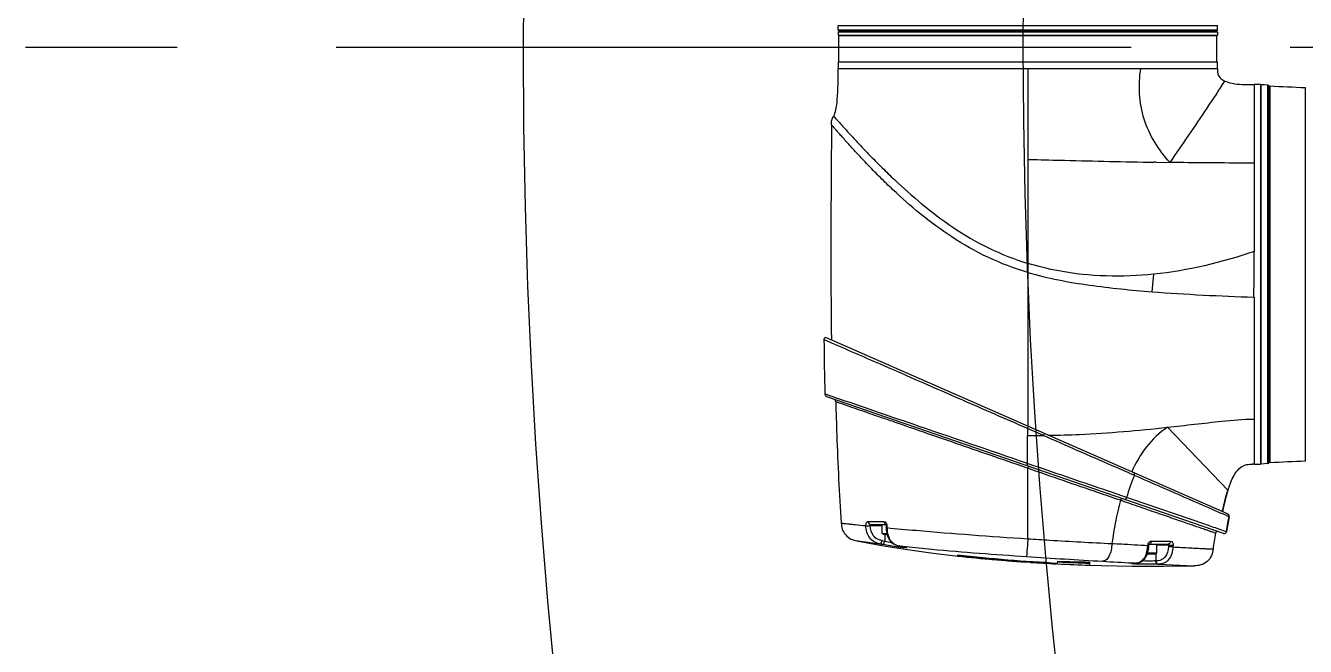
# Model space of a CAD drawing. Header units: millimetres. Extents: x 0 to 1173, y -4 to 841.
# Drawn here: x 489 to 528.49, y 305.09 to 324.23 of the extents above; entities that cross this region are included whole.
import ezdxf

# ---------------------------------------------------------------- set-up
doc = ezdxf.new("R2010")
doc.units = ezdxf.units.MM
doc.header["$LTSCALE"] = 65.395
doc.linetypes.add('CENTER', pattern=[0.6, 0.375, -0.075, 0.075, -0.075])
for name, color, linetype in [('000101A_RING_ARM1_L394_1_S_BL17', 7, 'CONTINUOUS'), ('ALL_DRFT_GEOM', 7, 'CONTINUOUS'), ('J500_DH_BL12', 7, 'CONTINUOUS'), ('J_900_EXP_DH_BL10', 7, 'CONTINUOUS'), ('TM25S_ARM2_640_BL5', 7, 'CONTINUOUS')]:
    doc.layers.add(name, color=color, linetype=linetype)

# ---------------------------------------------------------------- blocks, each defined once
blk = doc.blocks.new('TM25S_ARM2_640_BL5', base_point=(646.6598, 431.1828))
at = {"layer": 'TM25S_ARM2_640_BL5', "color": 7, "linetype": 'Continuous'}
for p, q in [((527.1009, 322.2084), (527.1209, 322.2084)), ((527.1209, 310.7093), (527.1209, 322.4084)), ((527.1309, 322.4075), (527.1209, 322.4084)), ((527.2009, 322.4015), (527.1309, 322.4075)), ((527.2109, 322.4006), (527.2009, 322.4015)), ((527.2109, 322.4015), (527.2109, 322.4006)), ((527.3251, 322.3917), (527.2109, 322.4015)), ((527.3251, 310.7269), (527.3251, 322.3917)), ((527.3709, 310.7767), (527.3709, 322.3418)), ((527.1009, 310.9093), (527.1209, 310.9093)), ((527.3251, 310.7269), (527.1209, 310.7093))]:
    blk.add_line(p, q, dxfattribs=at)
for centre, radius, start, end in [((527.3209, 322.3418), 0.05, 0, 85.14347), ((527.5909, 321.1193), 0.22, 180, 201.26004), ((527.5909, 311.9993), 0.22, 158.73996, 180), ((529.6808, 312.1363), 2.3119, 176.78952, 176.98379), ((527.3209, 310.7767), 0.05, 274.85653, 360)]:
    blk.add_arc(centre, radius, start, end, dxfattribs=at)
for points, knots in [([(527.3709, 320.1674), (527.3709, 320.1188), (527.3758, 320.0527), (527.3738, 319.9741), (527.3709, 319.9442), (527.3709, 319.9319)], [0, 0, 0, 0, 0.6180211, 0.843057, 1, 1, 1, 1]), ([(527.3709, 318.2897), (527.3709, 318.2282), (527.3783, 318.1135), (527.3709, 317.9988), (527.3709, 317.9455)], [0, 0, 0, 0, 0.5360703, 1, 1, 1, 1]), ([(527.3709, 313.7708), (527.3709, 313.7537), (527.3736, 313.7148), (527.376, 313.6212), (527.3709, 313.5448), (527.3709, 313.4902)], [0, 0, 0, 0, 0.1830057, 0.4168706, 1, 1, 1, 1]), ([(527.371, 312.3408), (527.3727, 312.3408), (527.3726, 312.331), (527.3754, 312.3199), (527.3741, 312.2945), (527.3732, 312.2765), (527.3726, 312.2657)], [0, 0, 0, 0, 0.0676835, 0.2587288, 0.5710712, 1, 1, 1, 1])]:
    blk.add_open_spline(points, degree=3, knots=knots, dxfattribs=at)
blk = doc.blocks.new('J_900_EXP_DH_BL10', base_point=(658.2783, 323.5593))
at = {"layer": 'J_900_EXP_DH_BL10', "color": 7, "linetype": 'CENTER'}
blk.add_line((680.0584, 323.5593), (489.0029, 323.5593), dxfattribs=at)
blk = doc.blocks.new('J500_DH_BL12', base_point=(633.539, 411.178))
at = {"layer": 'J500_DH_BL12', "color": 7, "linetype": 'Continuous'}
for p, q in [((514.071, 324.089), (514.071, 324.229)), ((514.071, 324.229), (525.771, 324.229)), ((525.771, 324.089), (525.771, 324.229)), ((514.101, 324.059), (514.071, 324.089)), ((525.771, 324.089), (514.071, 324.089)), ((514.071, 324.039), (514.071, 323.939)), ((514.071, 324.039), (525.771, 324.039)), ((514.071, 323.939), (525.771, 323.939)), ((514.091, 323.109), (514.091, 323.919)), ((514.091, 323.919), (525.751, 323.919)), ((525.741, 324.059), (514.101, 324.059)), ((514.231, 324.039), (514.231, 324.059)), ((514.231, 323.919), (514.231, 323.939)), ((525.611, 324.039), (525.611, 324.059)), ((525.611, 323.919), (525.611, 323.939)), ((525.741, 324.059), (525.771, 324.089)), ((525.751, 323.109), (525.751, 323.919)), ((525.771, 324.039), (525.771, 323.939)), ((514.071, 323.109), (514.071, 322.909)), ((514.071, 323.109), (525.771, 323.109)), ((525.771, 322.909), (525.771, 323.109)), ((514.071, 322.909), (525.771, 322.909)), ((519.921, 322.909), (519.921, 311.88)), ((526.901, 322.409), (526.901, 317.263)), ((527.101, 322.409), (526.901, 322.409)), ((527.101, 322.409), (527.101, 310.71)), ((519.921, 320.103), (520.09, 320.099)), ((523.885, 320.016), (524.31, 320.009)), ((523.755, 316.024), (523.812, 316.564)), ((526.901, 315.856), (526.901, 310.709)), ((526.085, 309.174), (513.715, 314.604)), ((513.862, 314.553), (513.862, 314.539)), ((525.963, 308.573), (513.72, 312.787)), ((519.913, 311.804), (519.891, 311.814)), ((519.913, 311.804), (519.913, 311.588)), ((520.41, 311.587), (519.913, 311.804)), ((519.915, 310.727), (519.913, 311.588)), ((526.095, 309.903), (524.227, 311.844)), ((519.923, 310.579), (519.871, 310.597)), ((519.968, 310.709), (519.915, 310.727)), ((519.922, 308.406), (519.923, 310.579)), ((523.21, 310.361), (523.175, 310.376)), ((526.901, 310.709), (526.851, 310.709)), ((526.901, 310.709), (526.961, 310.709)), ((526.961, 310.71), (526.961, 310.709)), ((526.961, 310.71), (527.101, 310.71)), ((525.989, 309.517), (526.015, 309.619)), ((526.015, 309.619), (526.044, 309.731)), ((526.016, 309.624), (526.015, 309.619)), ((526.044, 309.731), (526.075, 309.836)), ((526.075, 309.836), (526.095, 309.903)), ((525.928, 309.242), (525.933, 309.264)), ((525.933, 309.264), (525.96, 309.388)), ((525.959, 309.388), (525.958, 309.381)), ((525.96, 309.388), (525.984, 309.493)), ((525.984, 309.493), (525.989, 309.517)), ((526.095, 309.169), (526.085, 309.174)), ((514.99, 308.939), (515.481, 308.939)), ((515.427, 308.809), (515.062, 308.809)), ((515.076, 308.844), (515.541, 308.844)), ((515.427, 308.574), (515.427, 308.844)), ((515.551, 308.805), (515.554, 308.734)), ((515.575, 308.804), (515.577, 308.749)), ((526.065, 309.114), (526.028, 309.13)), ((526.131, 309.085), (526.065, 309.114)), ((526.117, 309.011), (526.131, 309.085)), ((526.131, 309.085), (526.132, 309.093)), ((526.132, 309.093), (526.133, 309.103)), ((515.457, 308.544), (515.427, 308.574)), ((515.427, 308.574), (515.572, 308.574)), ((515.457, 308.544), (515.579, 308.544)), ((515.508, 308.544), (515.508, 308.335)), ((515.577, 308.749), (515.579, 308.703)), ((526.049, 308.624), (525.819, 308.703)), ((514.648, 308.343), (515.359, 308.21)), ((515.912, 308.195), (515.955, 308.186)), ((515.956, 308.186), (515.96, 308.185)), ((515.956, 308.185), (516.043, 308.169)), ((515.96, 308.185), (515.956, 308.185)), ((515.96, 308.185), (515.984, 308.18)), ((515.96, 308.185), (516.011, 308.18)), ((516.009, 308.176), (516.015, 308.174)), ((516.011, 308.18), (516.107, 308.169)), ((516.015, 308.174), (516.011, 308.175)), ((516.043, 308.169), (516.078, 308.162)), ((516.078, 308.162), (516.093, 308.158)), ((516.093, 308.158), (516.107, 308.155)), ((516.107, 308.169), (516.16, 308.164)), ((516.933, 307.973), (517.76, 307.874)), ((523.625, 307.974), (523.9, 307.974)), ((523.657, 308.185), (523.658, 308.203)), ((523.675, 308.244), (523.676, 308.245)), ((523.676, 308.244), (524.253, 308.244)), ((523.735, 308.334), (524.329, 308.333)), ((523.87, 307.944), (523.9, 307.974)), ((523.9, 307.974), (523.9, 308.244)), ((524.266, 308.209), (523.9, 308.209)), ((524.266, 308.209), (524.262, 308.168)), ((524.405, 308.198), (524.401, 308.156)), ((517.76, 307.886), (517.76, 307.911)), ((517.76, 307.874), (517.76, 307.874)), ((520.009, 307.679), (519.96, 307.682)), ((520.005, 307.683), (520.009, 307.682)), ((520.794, 307.639), (520.794, 307.663)), ((520.849, 307.631), (520.794, 307.634)), ((520.885, 307.69), (520.849, 307.691)), ((520.85, 307.66), (520.85, 307.714)), ((521.828, 307.69), (521.828, 307.593)), ((523.147, 307.664), (523.159, 307.663)), ((523.159, 307.663), (523.248, 307.658)), ((523.214, 307.656), (523.23, 307.657)), ((523.242, 307.658), (523.248, 307.658)), ((523.242, 307.658), (523.248, 307.658)), ((523.247, 307.658), (523.254, 307.658)), ((523.248, 307.658), (523.275, 307.66)), ((523.248, 307.658), (523.254, 307.658)), ((523.254, 307.658), (523.272, 307.659)), ((523.272, 307.659), (523.298, 307.662)), ((523.614, 307.944), (523.87, 307.944)), ((523.872, 307.944), (523.872, 307.723)), ((523.882, 307.724), (523.872, 307.723)), ((523.943, 307.624), (523.934, 307.623)), ((523.944, 307.624), (525.055, 307.572))]:
    blk.add_line(p, q, dxfattribs=at)
for points in [[(526.095, 309.903), (526.098, 309.913), (526.119, 309.975), (526.14, 310.035), (526.161, 310.094), (526.183, 310.15), (526.207, 310.205), (526.231, 310.258), (526.256, 310.309), (526.283, 310.359), (526.311, 310.407), (526.341, 310.452), (526.373, 310.495), (526.408, 310.536), (526.445, 310.573), (526.485, 310.607), (526.527, 310.636), (526.573, 310.66), (526.62, 310.678), (526.669, 310.692), (526.72, 310.701), (526.771, 310.706), (526.824, 310.709), (526.851, 310.709)], [(526.133, 309.103), (526.131, 309.114), (526.129, 309.125), (526.125, 309.136), (526.119, 309.145), (526.112, 309.154), (526.104, 309.162), (526.095, 309.169)], [(515.537, 308.85), (515.537, 308.851), (515.537, 308.85), (515.538, 308.849), (515.54, 308.847)], [(515.54, 308.847), (515.542, 308.844), (515.544, 308.839), (515.546, 308.834), (515.547, 308.828), (515.549, 308.821)], [(515.549, 308.821), (515.55, 308.814), (515.551, 308.806), (515.551, 308.805)], [(526.049, 308.624), (526.062, 308.701), (526.073, 308.767), (526.084, 308.831), (526.095, 308.893), (526.106, 308.953), (526.117, 309.011)], [(515.554, 308.734), (515.557, 308.676), (515.563, 308.618), (515.573, 308.565), (515.587, 308.515), (515.605, 308.468), (515.625, 308.425), (515.649, 308.385), (515.675, 308.348), (515.703, 308.315), (515.734, 308.285), (515.766, 308.259), (515.801, 308.237), (515.837, 308.219), (515.874, 308.205), (515.912, 308.195)], [(515.359, 308.21), (516.135, 308.084), (516.933, 307.973)], [(516.107, 308.155), (516.119, 308.153), (516.125, 308.151), (516.13, 308.15), (516.135, 308.149), (516.139, 308.148), (516.143, 308.147), (516.147, 308.146), (516.15, 308.145), (516.153, 308.144), (516.155, 308.144), (516.157, 308.143), (516.159, 308.143), (516.159, 308.143)], [(523.298, 307.662), (523.327, 307.666), (523.357, 307.672), (523.388, 307.683), (523.419, 307.697), (523.45, 307.715), (523.479, 307.737), (523.506, 307.763), (523.532, 307.792), (523.555, 307.824), (523.576, 307.859), (523.595, 307.897), (523.612, 307.937), (523.626, 307.98)], [(523.626, 307.98), (523.637, 308.025), (523.646, 308.075), (523.652, 308.129), (523.657, 308.185)], [(523.658, 308.203), (523.658, 308.205), (523.659, 308.211), (523.66, 308.217), (523.662, 308.223), (523.664, 308.228), (523.666, 308.233), (523.669, 308.237), (523.671, 308.24), (523.673, 308.243), (523.675, 308.244)], [(521.828, 307.592), (522.19, 307.58), (523.14, 307.562)], [(523.158, 307.651), (523.158, 307.651), (523.157, 307.651), (523.157, 307.651), (523.159, 307.651), (523.161, 307.651), (523.164, 307.652), (523.167, 307.652), (523.171, 307.653), (523.176, 307.653)], [(523.176, 307.653), (523.181, 307.654), (523.187, 307.654), (523.193, 307.655), (523.2, 307.655), (523.207, 307.656), (523.214, 307.656)], [(523.23, 307.657), (523.247, 307.658), (523.248, 307.658)], [(523.14, 307.562), (524.111, 307.559), (525.055, 307.572)]]:
    blk.add_lwpolyline(points, dxfattribs=at)
for centre, radius, start, end in [((513.691, 314.549), 0.0595, 66.3, 180.689), ((663.905, 316.331), 150.284, 180.67962, 181.32053), ((513.749, 312.87), 0.0875, 181.3489, 251.005), ((513.909, 312.629), 0.0877, 1.465, 71.005), ((520.206, 346.333), 34.746, 269.5176, 270.3366), ((528.662, 308.064), 5.916, 157.1558, 164.1557), ((532.827, 307.873), 7.032, 165.6236, 166.4806), ((531.917, 308.107), 6.092, 164.6703, 165.5858), ((531.459, 308.232), 5.618, 164.41, 164.6607), ((531.067, 308.342), 5.211, 163.3423, 164.4197), ((530.617, 308.476), 4.741, 162.4855, 163.3372), ((536.127, 307.131), 10.415, 168.1104, 168.3033), ((535.199, 307.328), 9.467, 167.4744, 168.1178), ((533.926, 307.611), 8.162, 166.6671, 167.4243), ((533.34, 307.749), 7.56, 166.4724, 166.6593), ((526.053, 309.101), 0.08, 348.8926, 66.3), ((515.558, 308.898), 0.0534, 261.528, 269.9332), ((515.371, 308.796), 0.205, 2.1976, 6.1942), ((540.493, 306.282), 14.633, 168.9577, 170.7924), ((546.695, 305.275), 21.246, 171.0527, 172.3805), ((525.772, 308.569), 0.0653, 71.005, 171.0313), ((525.984, 308.634), 0.0654, 251.005, 350.7274), ((517.807, 320.76), 12.745, 258.9308, 259.3092), ((517.841, 320.688), 12.571, 258.9264, 259.3082), ((517.355, 318.364), 10.306, 259.3063, 261.9751), ((517.014, 314.704), 6.545, 256.6985, 258.707), ((517.002, 315.89), 7.807, 262.0107, 262.2557), ((516.809, 314.467), 6.371, 262.2444, 262.7972), ((517.677, 316.945), 8.926, 259.067, 259.2271), ((516.571, 312.577), 4.466, 262.7864, 263.4795), ((515.039, 303.073), 5.194, 78.576, 79.1657), ((516.373, 310.83), 2.708, 263.4579, 264.4151), ((515.369, 304.711), 3.523, 78.1799, 78.5621), ((523.799, 308.188), 0.178, 166.9605, 175.9722), ((523.48, 359.202), 51.61, 263.6365, 267.0794), ((523.419, 358.709), 51.137, 263.6463, 267.0581), ((522.993, 356.011), 48.421, 263.7954, 266.4626), ((523.178, 356.655), 49.079, 264.9092, 266.2406), ((535.202, 536.463), 229.117, 266.16698, 266.75394), ((523.369, 359.507), 51.937, 266.2913, 267.1587), ((523.445, 361.057), 53.489, 267.2181, 268.268), ((522.673, 360.957), 53.274, 268.0397, 269.0918), ((523.446, 361.087), 53.458, 267.2539, 268.2661), ((531.316, 467.704), 160.249, 266.74892, 267.07799), ((523.289, 306.355), 1.304, 94.0085, 94.8109), ((523.318, 309.144), 1.517, 265.0491, 265.7916), ((523.33, 305.778), 1.883, 93.3877, 94.0155), ((523.37, 305.104), 2.557, 92.8755, 93.3917)]:
    blk.add_arc(centre, radius, start, end, dxfattribs=at)
for points, knots in [([(513.933, 321.434), (513.965, 321.495), (514.011, 321.665), (514.076, 322.157), (514.071, 322.586), (514.071, 322.909)], [0, 0, 0, 0, 0.138762, 0.350001, 1, 1, 1, 1]), ([(524.311, 320.009), (523.959, 320.391), (523.382, 321.306), (523.325, 322.394), (523.408, 322.909)], [0, 0, 0, 0, 0.498571, 1, 1, 1, 1]), ([(525.771, 322.909), (525.771, 322.834), (525.778, 322.661), (525.924, 322.556), (526.001, 322.52)], [0, 0, 0, 0, 0.468781, 1, 1, 1, 1]), ([(524.311, 320.009), (524.504, 320.289), (525.077, 321.119), (525.64, 321.957), (526.001, 322.52)], [0, 0, 0, 0, 0.336882, 1, 1, 1, 1]), ([(526.001, 322.52), (526.098, 322.476), (526.399, 322.408), (526.703, 322.409), (526.901, 322.409)], [0, 0, 0, 0, 0.348777, 1, 1, 1, 1]), ([(513.867, 321.172), (513.867, 321.219), (513.854, 321.315), (513.912, 321.394), (513.933, 321.434)], [0, 0, 0, 0, 0.507675, 1, 1, 1, 1]), ([(513.933, 321.434), (513.928, 321.433), (513.959, 321.413), (513.968, 321.389), (514.024, 321.334), (514.083, 321.265), (514.165, 321.176), (514.3, 321.026), (514.502, 320.806), (514.776, 320.511), (515.089, 320.185), (515.434, 319.836), (515.948, 319.341), (516.658, 318.708), (517.615, 317.982), (518.703, 317.341), (519.505, 317.025), (519.921, 316.898)], [0, 0, 0, 0, 0.00176, 0.00714, 0.016154, 0.028676, 0.044518, 0.063353, 0.108627, 0.162118, 0.222027, 0.286876, 0.355729, 0.503365, 0.661849, 0.828668, 1, 1, 1, 1]), ([(513.867, 321.172), (513.861, 320.536), (513.844, 318.33), (513.843, 316.123), (513.862, 314.553)], [0, 0, 0, 0, 0.288109, 1, 1, 1, 1]), ([(519.921, 316.619), (519.501, 316.743), (518.689, 317.05), (517.583, 317.679), (516.612, 318.4), (515.895, 319.036), (515.378, 319.536), (515.03, 319.889), (514.716, 320.221), (514.44, 320.521), (514.238, 320.748), (514.102, 320.902), (514.02, 320.997), (513.958, 321.065), (513.907, 321.13), (513.886, 321.142), (513.867, 321.176), (513.867, 321.172)], [0, 0, 0, 0, 0.171048, 0.337376, 0.495319, 0.642582, 0.711367, 0.776124, 0.836178, 0.889839, 0.935433, 0.954514, 0.970641, 0.98344, 0.992676, 0.99819, 1, 1, 1, 1]), ([(520.09, 320.099), (520.412, 320.091), (521.657, 320.06), (522.901, 320.033), (523.823, 320.017)], [0, 0, 0, 0, 0.259172, 1, 1, 1, 1]), ([(526.901, 319.992), (526.784, 319.992), (525.921, 319.991), (525.057, 319.998), (524.31, 320.009)], [0, 0, 0, 0, 0.135271, 1, 1, 1, 1]), ([(526.901, 315.856), (526.892, 315.914), (526.897, 316.032), (526.904, 316.266), (526.901, 316.677), (526.901, 317.028), (526.901, 317.263)], [0, 0, 0, 0, 0.12449, 0.249664, 0.500009, 1, 1, 1, 1]), ([(523.812, 316.564), (522.838, 316.463), (521.506, 316.493), (520.234, 316.803), (519.921, 316.898)], [0, 0, 0, 0, 0.749203, 1, 1, 1, 1]), ([(519.921, 316.619), (520.542, 316.437), (521.821, 316.2), (523.11, 316.075), (523.755, 316.024)], [0, 0, 0, 0, 0.499985, 1, 1, 1, 1]), ([(513.798, 314.476), (513.773, 314.487), (513.726, 314.505), (513.682, 314.536), (513.632, 314.535), (513.632, 314.548)], [0, 0, 0, 0, 0.462828, 0.778378, 1, 1, 1, 1]), ([(519.891, 311.814), (519.234, 312.103), (517.727, 312.757), (515.698, 313.649), (514.322, 314.244), (513.798, 314.476)], [0, 0, 0, 0, 0.323591, 0.74157, 1, 1, 1, 1]), ([(513.994, 312.754), (513.944, 312.771), (513.86, 312.799), (513.75, 312.839), (513.699, 312.857), (513.661, 312.861), (513.661, 312.868)], [0, 0, 0, 0, 0.449814, 0.7707, 0.945713, 1, 1, 1, 1]), ([(519.915, 310.727), (518.728, 311.137), (516.753, 311.808), (514.781, 312.487), (513.994, 312.754)], [0, 0, 0, 0, 0.601896, 1, 1, 1, 1]), ([(513.997, 312.631), (514.006, 312.29), (514.043, 311.042), (514.105, 309.795), (514.167, 308.89)], [0, 0, 0, 0, 0.273615, 1, 1, 1, 1]), ([(519.871, 310.597), (519.502, 310.725), (518.779, 310.974), (517.727, 311.339), (516.75, 311.677), (515.996, 311.938), (515.453, 312.126), (515.097, 312.249), (514.782, 312.358), (514.513, 312.452), (514.295, 312.527), (514.152, 312.578), (514.065, 312.608), (514.032, 312.624), (513.997, 312.622), (513.997, 312.631)], [0, 0, 0, 0, 0.188135, 0.369214, 0.537215, 0.687236, 0.754168, 0.814945, 0.86887, 0.91509, 0.952517, 0.97985, 0.989281, 0.995528, 1, 1, 1, 1]), ([(524.227, 311.844), (524.789, 311.905), (525.677, 312.013), (526.57, 312.095), (526.901, 312.095)], [0, 0, 0, 0, 0.630985, 1, 1, 1, 1]), ([(519.913, 311.804), (519.92, 311.82), (519.928, 311.844), (519.94, 311.858), (519.942, 311.87), (519.943, 311.87)], [0, 0, 0, 0, 0.697627, 0.918429, 1, 1, 1, 1]), ([(520.41, 311.587), (520.417, 311.602), (520.417, 311.619), (520.442, 311.651), (520.435, 311.654)], [0, 0, 0, 0, 0.698059, 1, 1, 1, 1]), ([(523.175, 310.376), (522.96, 310.472), (522.037, 310.873), (521.113, 311.273), (520.41, 311.587)], [0, 0, 0, 0, 0.234785, 1, 1, 1, 1]), ([(520.564, 311.597), (520.883, 311.602), (522.106, 311.638), (523.327, 311.745), (524.227, 311.844)], [0, 0, 0, 0, 0.260297, 1, 1, 1, 1]), ([(524.227, 311.844), (523.983, 311.68), (523.544, 311.264), (523.251, 310.742), (523.131, 310.47)], [0, 0, 0, 0, 0.497445, 1, 1, 1, 1]), ([(519.893, 310.662), (519.887, 310.664), (519.912, 310.695), (519.91, 310.712), (519.915, 310.727)], [0, 0, 0, 0, 0.287138, 1, 1, 1, 1]), ([(519.923, 310.579), (519.929, 310.594), (519.939, 310.616), (519.94, 310.634), (519.947, 310.643), (519.945, 310.644)], [0, 0, 0, 0, 0.704156, 0.920981, 1, 1, 1, 1]), ([(522.778, 309.592), (522.555, 309.67), (521.602, 309.997), (520.65, 310.324), (519.923, 310.579)], [0, 0, 0, 0, 0.234991, 1, 1, 1, 1]), ([(522.971, 309.679), (522.736, 309.761), (521.734, 310.102), (520.733, 310.444), (519.968, 310.709)], [0, 0, 0, 0, 0.234856, 1, 1, 1, 1]), ([(523.21, 310.361), (523.213, 310.369), (523.221, 310.393), (523.22, 310.431), (523.204, 310.438)], [0, 0, 0, 0, 0.32795, 1, 1, 1, 1]), ([(526.028, 309.13), (525.905, 309.184), (524.966, 309.595), (524.024, 310), (523.21, 310.361)], [0, 0, 0, 0, 0.131109, 1, 1, 1, 1]), ([(522.778, 309.592), (522.781, 309.601), (522.79, 309.624), (522.816, 309.656), (522.833, 309.65)], [0, 0, 0, 0, 0.327458, 1, 1, 1, 1]), ([(525.707, 308.58), (525.709, 308.584), (525.678, 308.583), (525.654, 308.602), (525.584, 308.62), (525.5, 308.652), (525.387, 308.69), (525.19, 308.758), (524.886, 308.863), (524.459, 309.011), (523.955, 309.185), (523.386, 309.382), (522.986, 309.519), (522.778, 309.592)], [0, 0, 0, 0, 0.004321, 0.017184, 0.038479, 0.068219, 0.106433, 0.153109, 0.270484, 0.417334, 0.590578, 0.786945, 1, 1, 1, 1]), ([(522.915, 309.622), (522.92, 309.62), (522.95, 309.625), (522.964, 309.657), (522.971, 309.679)], [0, 0, 0, 0, 0.16817, 1, 1, 1, 1]), ([(525.819, 308.703), (525.673, 308.753), (524.724, 309.079), (523.774, 309.4), (522.971, 309.679)], [0, 0, 0, 0, 0.152937, 1, 1, 1, 1]), ([(514.167, 308.89), (514.171, 308.827), (514.187, 308.694), (514.293, 308.516), (514.456, 308.388), (514.586, 308.355), (514.648, 308.343)], [0, 0, 0, 0, 0.238653, 0.49988, 0.76126, 1, 1, 1, 1]), ([(514.167, 308.89), (514.167, 308.886), (514.19, 308.887), (514.219, 308.884), (514.282, 308.877), (514.365, 308.867), (514.474, 308.856), (514.663, 308.837), (514.817, 308.822), (514.926, 308.811)], [0, 0, 0, 0, 0.015682, 0.061339, 0.140324, 0.251965, 0.395011, 0.568174, 1, 1, 1, 1]), ([(514.926, 308.811), (514.926, 308.828), (514.928, 308.874), (514.957, 308.939), (514.99, 308.939)], [0, 0, 0, 0, 0.336343, 1, 1, 1, 1]), ([(515.36, 308.252), (515.301, 308.264), (515.179, 308.296), (515.034, 308.428), (514.942, 308.607), (514.93, 308.743), (514.926, 308.811)], [0, 0, 0, 0, 0.234647, 0.478471, 0.735012, 1, 1, 1, 1]), ([(514.926, 308.811), (514.934, 308.809), (514.98, 308.805), (515.025, 308.807), (515.062, 308.809)], [0, 0, 0, 0, 0.18532, 1, 1, 1, 1]), ([(515.062, 308.809), (515.06, 308.817), (515.053, 308.832), (515.071, 308.841), (515.074, 308.839)], [0, 0, 0, 0, 0.651274, 1, 1, 1, 1]), ([(515.426, 308.351), (515.377, 308.36), (515.275, 308.385), (515.108, 308.528), (515.067, 308.699), (515.062, 308.809)], [0, 0, 0, 0, 0.236538, 0.482263, 1, 1, 1, 1]), ([(515.481, 308.939), (515.506, 308.939), (515.541, 308.913), (515.557, 308.881), (515.561, 308.871)], [0, 0, 0, 0, 0.70074, 1, 1, 1, 1]), ([(515.539, 308.848), (515.541, 308.847), (515.545, 308.846), (515.549, 308.845), (515.551, 308.845)], [0, 0, 0, 0, 0.504458, 1, 1, 1, 1]), ([(515.575, 308.804), (515.569, 308.804), (515.565, 308.806), (515.55, 308.803), (515.551, 308.805)], [0, 0, 0, 0, 0.740496, 1, 1, 1, 1]), ([(515.577, 308.749), (515.571, 308.749), (515.567, 308.75), (515.552, 308.748), (515.553, 308.75)], [0, 0, 0, 0, 0.740431, 1, 1, 1, 1]), ([(515.577, 308.749), (515.877, 308.72), (517.324, 308.589), (518.772, 308.482), (519.922, 308.406)], [0, 0, 0, 0, 0.207116, 1, 1, 1, 1]), ([(515.579, 308.703), (515.585, 308.591), (515.628, 308.378), (515.802, 308.227), (515.894, 308.2)], [0, 0, 0, 0, 0.541524, 1, 1, 1, 1]), ([(519.922, 308.406), (519.917, 308.337), (519.905, 308.155), (519.891, 307.972), (519.885, 307.858)], [0, 0, 0, 0, 0.376994, 1, 1, 1, 1]), ([(519.922, 308.406), (520.146, 308.392), (521.011, 308.336), (521.877, 308.291), (522.519, 308.26)], [0, 0, 0, 0, 0.259379, 1, 1, 1, 1]), ([(514.648, 308.343), (514.646, 308.34), (514.673, 308.345), (514.694, 308.334), (514.757, 308.33), (514.833, 308.318), (514.936, 308.305), (515.113, 308.282), (515.257, 308.265), (515.36, 308.252)], [0, 0, 0, 0, 0.014765, 0.060733, 0.139828, 0.251605, 0.394948, 0.568423, 1, 1, 1, 1]), ([(515.36, 308.252), (515.367, 308.252), (515.409, 308.268), (515.421, 308.317), (515.426, 308.351)], [0, 0, 0, 0, 0.166073, 1, 1, 1, 1]), ([(515.443, 308.237), (515.45, 308.236), (515.491, 308.252), (515.503, 308.301), (515.508, 308.335)], [0, 0, 0, 0, 0.166111, 1, 1, 1, 1]), ([(516.091, 308.159), (516.123, 308.152), (516.246, 308.127), (516.135, 308.132), (516.109, 308.135)], [0, 0, 0, 0, 0.562019, 1, 1, 1, 1]), ([(516.16, 308.164), (516.426, 308.136), (517.666, 308.017), (518.909, 307.924), (519.885, 307.858)], [0, 0, 0, 0, 0.214401, 1, 1, 1, 1]), ([(522.519, 308.26), (522.513, 308.19), (522.499, 308.051), (522.439, 307.874), (522.35, 307.74), (522.263, 307.716), (522.228, 307.713)], [0, 0, 0, 0, 0.318151, 0.617972, 0.843416, 1, 1, 1, 1]), ([(522.519, 308.26), (522.615, 308.256), (522.983, 308.238), (523.35, 308.217), (523.622, 308.201)], [0, 0, 0, 0, 0.262295, 1, 1, 1, 1]), ([(523.302, 307.663), (523.396, 307.676), (523.588, 307.846), (523.614, 308.075), (523.622, 308.201)], [0, 0, 0, 0, 0.42862, 1, 1, 1, 1]), ([(523.622, 308.201), (523.63, 308.201), (523.638, 308.203), (523.658, 308.2), (523.657, 308.203)], [0, 0, 0, 0, 0.735179, 1, 1, 1, 1]), ([(523.676, 308.245), (523.675, 308.245), (523.673, 308.244), (523.671, 308.244), (523.669, 308.244)], [0, 0, 0, 0, 0.502519, 1, 1, 1, 1]), ([(523.735, 308.334), (523.734, 308.323), (523.729, 308.288), (523.702, 308.249), (523.676, 308.245)], [0, 0, 0, 0, 0.29689, 1, 1, 1, 1]), ([(524.262, 308.168), (524.252, 308.052), (524.214, 307.872), (524.033, 307.734), (523.93, 307.725), (523.882, 307.724)], [0, 0, 0, 0, 0.537331, 0.775795, 1, 1, 1, 1]), ([(524.401, 308.156), (524.389, 308.018), (524.338, 307.806), (524.124, 307.639), (524.001, 307.626), (523.943, 307.624)], [0, 0, 0, 0, 0.536747, 0.775866, 1, 1, 1, 1]), ([(524.329, 308.333), (524.328, 308.321), (524.321, 308.282), (524.282, 308.244), (524.253, 308.244)], [0, 0, 0, 0, 0.287177, 1, 1, 1, 1]), ([(524.253, 308.244), (524.259, 308.244), (524.274, 308.236), (524.268, 308.219), (524.263, 308.214)], [0, 0, 0, 0, 0.443654, 1, 1, 1, 1]), ([(524.401, 308.156), (524.392, 308.156), (524.345, 308.158), (524.299, 308.162), (524.262, 308.168)], [0, 0, 0, 0, 0.207732, 1, 1, 1, 1]), ([(524.405, 308.198), (524.395, 308.198), (524.349, 308.199), (524.302, 308.204), (524.266, 308.209)], [0, 0, 0, 0, 0.207798, 1, 1, 1, 1]), ([(524.329, 308.333), (524.353, 308.333), (524.405, 308.29), (524.408, 308.23), (524.405, 308.198)], [0, 0, 0, 0, 0.420503, 1, 1, 1, 1]), ([(524.401, 308.156), (524.578, 308.146), (524.826, 308.133), (525.133, 308.116), (525.308, 308.107), (525.447, 308.1), (525.534, 308.098), (525.591, 308.093), (525.61, 308.097), (525.638, 308.086), (525.636, 308.092)], [0, 0, 0, 0, 0.429912, 0.60277, 0.745422, 0.856473, 0.935876, 0.963818, 0.983872, 1, 1, 1, 1]), ([(525.636, 308.092), (525.627, 308.023), (525.601, 307.879), (525.468, 307.696), (525.271, 307.584), (525.125, 307.574), (525.055, 307.572)], [0, 0, 0, 0, 0.241668, 0.499629, 0.758068, 1, 1, 1, 1]), ([(523.187, 307.632), (523.166, 307.634), (523.085, 307.643), (523.161, 307.653), (523.18, 307.654)], [0, 0, 0, 0, 0.529982, 1, 1, 1, 1]), ([(523.934, 307.623), (523.74, 307.617), (523.497, 307.617), (523.255, 307.627), (523.207, 307.631)], [0, 0, 0, 0, 0.799529, 1, 1, 1, 1]), ([(523.275, 307.66), (523.28, 307.66), (523.288, 307.661), (523.297, 307.662), (523.302, 307.663)], [0, 0, 0, 0, 0.499562, 1, 1, 1, 1]), ([(523.872, 307.723), (523.84, 307.722), (523.702, 307.718), (523.564, 307.719), (523.458, 307.722)], [0, 0, 0, 0, 0.228218, 1, 1, 1, 1]), ([(523.934, 307.623), (523.926, 307.624), (523.885, 307.64), (523.872, 307.69), (523.872, 307.723)], [0, 0, 0, 0, 0.195474, 1, 1, 1, 1]), ([(523.943, 307.624), (523.935, 307.624), (523.895, 307.641), (523.882, 307.69), (523.882, 307.724)], [0, 0, 0, 0, 0.195473, 1, 1, 1, 1])]:
    blk.add_open_spline(points, degree=3, knots=knots, dxfattribs=at)
for points in [[(523.885, 320.016), (523.865, 320.017), (523.844, 320.019), (523.824, 320.015)], [(526.901, 317.263), (525.901, 316.924), (524.862, 316.673), (523.812, 316.564)], [(523.755, 316.024), (524.802, 315.942), (525.851, 315.89), (526.901, 315.856)], [(522.778, 309.592), (522.663, 309.155), (522.583, 308.708), (522.519, 308.26)], [(514.99, 308.939), (514.992, 308.896), (515.033, 308.844), (515.076, 308.844)], [(515.481, 308.939), (515.483, 308.903), (515.505, 308.86), (515.539, 308.848)], [(515.561, 308.871), (515.568, 308.854), (515.572, 308.836), (515.574, 308.818)], [(515.894, 308.2), (515.914, 308.194), (515.935, 308.19), (515.956, 308.186)], [(523.626, 308.228), (523.629, 308.242), (523.634, 308.255), (523.64, 308.267)], [(523.64, 308.267), (523.658, 308.302), (523.696, 308.334), (523.735, 308.334)]]:
    blk.add_open_spline(points, degree=3, dxfattribs=at)
blk = doc.blocks.new('000101A_RING_ARM1_L394_1_S_BL17', base_point=(632.163, 401.311))
at = {"layer": '000101A_RING_ARM1_L394_1_S_BL17', "color": 7, "linetype": 'Continuous'}
for p, q in [((527.386, 322.37), (527.386, 310.748)), ((528.486, 310.8), (528.486, 322.319))]:
    blk.add_line(p, q, dxfattribs=at)
for centre, start, end in [((537.758, 533.049), 267.18163, 267.48075), ((537.758, 100.069), 92.51925, 92.81837)]:
    blk.add_arc(centre, 210.934, start, end, dxfattribs=at)

msp = doc.modelspace()

# ---------------------------------------------------------------- linework, layer by layer
at = {"layer": 'ALL_DRFT_GEOM', "color": 7, "linetype": 'Continuous'}
for radius in [190.5586, 175.1399]:
    msp.add_circle((694.9209, 323.5593), radius, dxfattribs=at)

# ---------------------------------------------------------------- block references
at = {"layer": '000101A_RING_ARM1_L394_1_S_BL17'}
msp.add_blockref('000101A_RING_ARM1_L394_1_S_BL17', (632.1634, 401.3112), dxfattribs=at)
at = {"layer": 'J500_DH_BL12'}
msp.add_blockref('J500_DH_BL12', (633.5391, 411.1783), dxfattribs=at)
at = {"layer": 'J_900_EXP_DH_BL10'}
msp.add_blockref('J_900_EXP_DH_BL10', (658.2783, 323.5593), dxfattribs=at)
at = {"layer": 'TM25S_ARM2_640_BL5'}
msp.add_blockref('TM25S_ARM2_640_BL5', (646.6598, 431.1828), dxfattribs=at)

doc.saveas('drawing.dxf')
